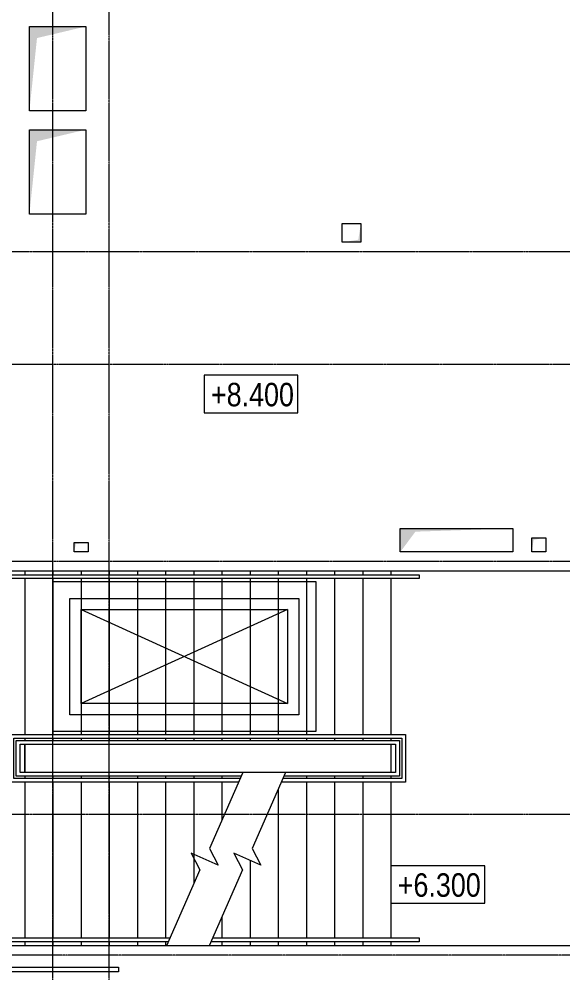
# Model space of a CAD drawing. Header units: millimetres. Extents: x -231292 to 573618, y -153144 to 564035.
# Drawn here: x -157035 to -151243, y 223708 to 233874 of the extents above; entities that cross this region are included whole.
import ezdxf
from ezdxf.enums import TextEntityAlignment as Align

# ---------------------------------------------------------------- set-up
doc = ezdxf.new("R2010")
doc.units = ezdxf.units.MM
doc.linetypes.add('CENTER2', pattern=[28.575, 19.05, -3.175, 3.175, -3.175])
doc.layers.get('0').update_dxf_attribs({"color": 250})
doc.layers.add('АР_Делит', color=250, linetype='Continuous', lineweight=0, plot=False)
doc.layers.add('РД_Кровля', color=250, linetype='Continuous', lineweight=5, plot=False)
for name, color, linetype, lineweight in [('АР_Отметка', 7, 'Continuous', 13), ('АР_Ф_ЛК', 250, 'Continuous', 5), ('ВК_Шахты', 5, 'Continuous', 9), ('ДШ_КР', 130, 'Continuous', 35), ('ОВ_Кондиционирование', 250, 'Continuous', 5), ('ОВ_Шахты', 250, 'Continuous', 5), ('ОВ_Шахты_блок 4.1', 250, 'Continuous', 5), ('РД_Оси_100', 250, 'Continuous', 0)]:
    doc.layers.add(name, color=color, linetype=linetype, lineweight=lineweight)
doc.styles.add('Arial_Narrow_08', font='ARIALN.TTF', dxfattribs={"width": 0.8})
doc.styles.add('style1', font='ARIALN.TTF')

# ---------------------------------------------------------------- blocks, each defined once
blk = doc.blocks.new('ЛК_4000х8500_2эт')
at = {"color": 5}
for points in [[(6300, 3915), (2100, 3915), (2100, 3955), (6600, 3955), (6600, 3915), (6300, 3915)], [(3929, 45), (2100, 45), (2100, 85), (3946, 85)], [(4401, 85), (6600, 85), (6600, 45), (4383, 45)]]:
    blk.add_lwpolyline(points, dxfattribs=at)
at = {"layer": 'АР_Делит'}
blk.add_lwpolyline([(-200, 4000), (8300, 4000), (8300, 0), (-200, 0)], close=True, dxfattribs=at)
at = {"layer": 'АР_Ф_ЛК', "color": 5}
for p, q in [((2400, 4000), (2400, 3955)), ((2700, 4000), (2700, 3955)), ((3000, 4000), (3000, 3955)), ((3300, 4000), (3300, 3955)), ((3600, 4000), (3600, 3955)), ((3900, 4000), (3900, 3955)), ((4200, 4000), (4200, 3955)), ((4500, 4000), (4500, 3955)), ((4800, 4000), (4800, 3955)), ((5100, 4000), (5100, 3955)), ((5400, 4000), (5400, 3955)), ((5700, 4000), (5700, 3955)), ((6000, 4000), (6000, 3955)), ((6300, 4000), (6300, 3955)), ((2400, 3915), (2400, 2255)), ((2700, 3915), (2700, 2255)), ((3000, 3915), (3000, 2255)), ((3300, 3915), (3300, 2255)), ((3600, 3915), (3600, 2255)), ((3900, 3915), (3900, 2255)), ((4200, 3915), (4200, 2255)), ((4500, 3915), (4500, 2255)), ((4800, 3915), (4800, 2255)), ((5100, 3915), (5100, 2255)), ((5400, 3915), (5400, 2255)), ((5700, 3915), (5700, 2255)), ((6000, 3915), (6000, 2255)), ((6300, 3915), (6300, 2255)), ((2400, 2215), (2400, 2190)), ((2400, 2150), (2400, 1850)), ((2700, 2215), (2700, 2190)), ((3000, 2215), (3000, 2190)), ((3300, 2215), (3300, 2190)), ((3600, 2215), (3600, 2190)), ((3900, 2215), (3900, 2190)), ((4200, 2215), (4200, 2190)), ((4500, 2215), (4500, 2190)), ((4800, 2215), (4800, 2190)), ((5100, 2215), (5100, 2190)), ((5400, 2215), (5400, 2190)), ((5700, 2215), (5700, 2190)), ((6000, 2215), (6000, 2190)), ((6300, 2215), (6300, 2190)), ((6300, 2150), (6300, 1850)), ((2400, 1810), (2400, 1785)), ((2400, 1745), (2400, 85)), ((2700, 1810), (2700, 1785)), ((2700, 1745), (2700, 85)), ((3000, 1810), (3000, 1785)), ((3000, 1745), (3000, 85)), ((3300, 1810), (3300, 1785)), ((3300, 1745), (3300, 85)), ((3600, 1810), (3600, 1785)), ((3600, 1745), (3600, 85)), ((3900, 1810), (3900, 1785)), ((3900, 1745), (3900, 85)), ((4200, 1810), (4200, 1785)), ((4200, 1745), (4200, 661)), ((4500, 1810), (4500, 1785)), ((4500, 1745), (4500, 1341)), ((5400, 1810), (5400, 1785)), ((5400, 1745), (5400, 85)), ((5700, 1810), (5700, 1785)), ((5700, 1745), (5700, 85)), ((6000, 1810), (6000, 1785)), ((6000, 1745), (6000, 85)), ((6300, 1810), (6300, 1785)), ((6300, 1745), (6300, 85)), ((5100, 1671), (5100, 85)), ((4800, 912), (4800, 85)), ((4500, 309), (4500, 85)), ((2400, 45), (2400, 0)), ((2700, 45), (2700, 0)), ((3000, 45), (3000, 0)), ((3300, 45), (3300, 0)), ((3600, 45), (3600, 0)), ((3900, 45), (3900, 0)), ((4500, 45), (4500, 0)), ((4800, 45), (4800, 0)), ((5100, 45), (5100, 0)), ((5400, 45), (5400, 0)), ((5700, 45), (5700, 0)), ((6000, 45), (6000, 0)), ((6300, 45), (6300, 0))]:
    blk.add_line(p, q, dxfattribs=at)
at = {"layer": 'АР_Ф_ЛК'}
for points in [[(6300, 3085, 0, 150, 0), (5834, 3085, 0, 0, 0), (2400, 3085, 0, 0, 0)], [(2400, 915, 0, 150, 0), (2866, 915, 0, 0, 0), (4200, 915, 0, 0, 0)], [(4922, 915, 0, 150, 0), (5388, 915, 0, 0, 0), (6300, 915, 0, 0, 0)]]:
    blk.add_lwpolyline(points, format="xyseb", dxfattribs=at)
at = {"layer": 'АР_Ф_ЛК', "color": 5}
for points in [[(4678, 1745), (2245, 1745), (2245, 2255), (6455, 2255), (6455, 1745), (5133, 1745)], [(4696, 1785), (2285, 1785), (2285, 2215), (6415, 2215), (6415, 1785), (5150, 1785)], [(4707, 1810), (2310, 1810), (2310, 2190), (6390, 2190), (6390, 1810), (5161, 1810)]]:
    blk.add_lwpolyline(points, dxfattribs=at)
for points in [[(2350, 2150), (6350, 2150), (6350, 1850), (2350, 1850)], [(2400, 2150), (6300, 2150), (6300, 1850), (2400, 1850)]]:
    blk.add_lwpolyline(points, close=True, dxfattribs=at)
at = {"layer": 'АР_Ф_ЛК', "lineweight": 0}
for points in [[(4724, 1850), (4367, 1039), (4459, 862), (4173, 988), (4266, 811), (3909, 0)], [(5179, 1850), (4822, 1039), (4914, 862), (4628, 988), (4721, 811), (4364, 0)]]:
    blk.add_lwpolyline(points, dxfattribs=at)
blk = doc.blocks.new('СОШ_2200_АР_ОСИ_М100_28.05.24')
at = {"layer": 'РД_Оси_100', "linetype": 'CENTER2'}
for p, q in [((65100, -6155), (65100, 139938.679)), ((119910, 76200), (-5954.958, 76200)), ((-5954.958, 75000), (119910, 75000)), ((-5954.958, 72900), (95715.503, 72900))]:
    blk.add_line(p, q, dxfattribs=at)
for points in [[(65700, -6155), (65700, 139938.679)], [(119910, 70200), (-5954.958, 70200)], [(95715.503, 68700), (-5454.958, 68700), (-5954.958, 68850)]]:
    blk.add_lwpolyline(points, dxfattribs=at)
blk = doc.blocks.new('Отметка_план')
at = {"color": 7}
blk.add_lwpolyline([(0, 0), (10, 0), (10, 4), (0, 4)], close=True, dxfattribs=at)
at = {"style": 'Arial_Narrow_08', "width": 0.8}
blk.add_attdef('OTMG', text='', height=2.5, dxfattribs=at).set_placement((9.06, 0.7), align=Align.RIGHT)
blk = doc.blocks.new('otv')
at = {"linetype": 'Continuous'}
blk.add_lwpolyline([(0, -1), (0, 0), (1, 0), (1, -1)], close=True, dxfattribs=at)
blk.add_solid([(0, -1), (0, 0), (0.1346, -0.1366), (1, 0)], dxfattribs=at)
blk = doc.blocks.new('Люк_ЛК_кровля')
for points in [[(-300, 1300), (2500, 1300), (2500, -300), (-300, -300)], [(-120, 1120), (2320, 1120), (2320, -120), (-120, -120)], [(0, 1000), (2200, 1000), (2200, 0), (0, 0)]]:
    blk.add_lwpolyline(points, close=True)
for points in [[(0, 1000), (2200, 0)], [(2200, 1000), (0, 0)]]:
    blk.add_lwpolyline(points)

msp = doc.modelspace()

# ---------------------------------------------------------------- linework, layer by layer
at = {"layer": 'ДШ_КР', "color": 1, "lineweight": 0}
msp.add_lwpolyline([(-176274.956, 223770.145), (-155974.956, 223770.195), (-155974.956, 223720.168), (-176274.956, 223720.168)], close=True, dxfattribs=at)

# ---------------------------------------------------------------- block references
at = {"layer": 'АР_Отметка'}
ref = msp.add_blockref('Отметка_план', (-155065.039, 229677.381), dxfattribs=dict(at, xscale=100, yscale=100, zscale=100))
ref.add_attrib('OTMG', '+8.400', dxfattribs={"layer": '0', "color": 0, "height": 250, "style": 'style1'}).set_placement((-154107.621, 229997.198), align=Align.TOP_RIGHT)
ref = msp.add_blockref('Отметка_план', (-153075.423, 224449.852), dxfattribs=dict(at, xscale=100, yscale=100, zscale=100))
ref.add_attrib('OTMG', '+6.300', dxfattribs={"layer": '0', "color": 0, "height": 250, "style": 'style1'}).set_placement((-152118.005, 224769.669), align=Align.TOP_RIGHT)
at = {"layer": 'АР_Ф_ЛК', "color": 5}
msp.add_blockref('ЛК_4000х8500_2эт', (-159374.956, 223995.168), dxfattribs=at)
at = {"layer": 'ВК_Шахты', "color": 1, "xscale": 200, "yscale": 200, "rotation": 180}
msp.add_blockref('otv', (-153394.973, 231495.127), dxfattribs=at)
at = {"layer": 'ВК_Шахты', "color": 1, "xscale": 150, "yscale": 150}
msp.add_blockref('otv', (-151574.956, 228345.168), dxfattribs=at)
at = {"layer": 'ОВ_Кондиционирование', "xscale": 150, "yscale": 100}
msp.add_blockref('otv', (-156449.956, 228295.168), dxfattribs=at)
at = {"layer": 'ОВ_Шахты', "xscale": 1200, "yscale": 250}
msp.add_blockref('otv', (-152974.956, 228445.168), dxfattribs=at)
at = {"layer": 'ОВ_Шахты_блок 4.1', "xscale": 600, "yscale": 900}
for p in [(-156924.956, 233795.167), (-156924.956, 232695.167)]:
    msp.add_blockref('otv', p, dxfattribs=at)
at = {"layer": 'РД_Кровля'}
msp.add_blockref('Люк_ЛК_кровля', (-156374.956, 226580.168), dxfattribs=at)
at = {"layer": 'РД_Оси_100'}
msp.add_blockref('СОШ_2200_АР_ОСИ_М100_28.05.24', (-221774.956, 155195.168), dxfattribs=at)

doc.saveas('drawing.dxf')
